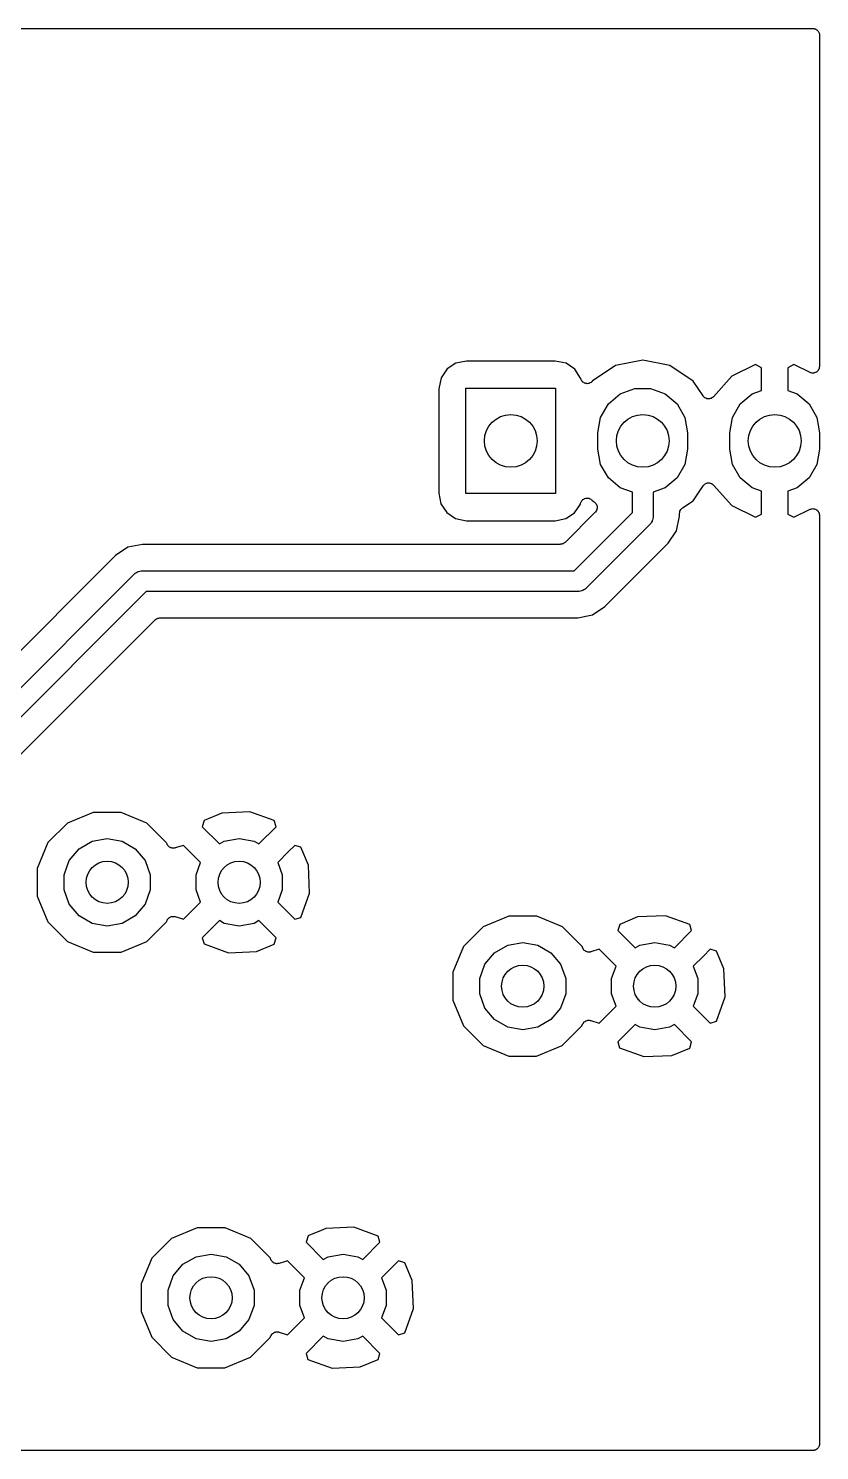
# Model space of a CAD drawing. Extents: x 0.2 to 50.9, y 0.2 to 28.3.
# Drawn here: x 35.71 to 50.94, y 0.56 to 27.94 of the extents above; entities that cross this region are included whole.
import ezdxf

# ---------------------------------------------------------------- set-up
doc = ezdxf.new("R2010")
doc.units = 0
doc.header["$MEASUREMENT"] = 0
doc.layers.add('BLACK', color=7, linetype='CONTINUOUS')

msp = doc.modelspace()

# ---------------------------------------------------------------- linework, layer by layer
at = {"layer": 'Black'}
for p, q in [((2.84744, 27.942), (50.815, 27.942)), ((50.815, 27.942), (50.8259, 27.9401)), ((50.8259, 27.9401), (50.8371, 27.9401)), ((50.8371, 27.9401), (50.8475, 27.9363)), ((50.8475, 27.9363), (50.8584, 27.9343)), ((50.8584, 27.9343), (50.8681, 27.9288)), ((50.8681, 27.9288), (50.8785, 27.925)), ((50.8785, 27.925), (50.887, 27.9178)), ((50.887, 27.9178), (50.8966, 27.9123)), ((50.8966, 27.9123), (50.9038, 27.9038)), ((50.9038, 27.9038), (50.9123, 27.8966)), ((50.9123, 27.8966), (50.9178, 27.887)), ((50.9178, 27.887), (50.925, 27.8785)), ((50.925, 27.8785), (50.9288, 27.8681)), ((50.9288, 27.8681), (50.9343, 27.8584)), ((50.9343, 27.8584), (50.9363, 27.8475)), ((50.9363, 27.8475), (50.9401, 27.8371)), ((50.9401, 27.8371), (50.9401, 27.8259)), ((50.9401, 27.8259), (50.942, 27.815)), ((50.942, 27.815), (50.942, 21.4312)), ((43.7725, 21.3845), (43.6585, 21.2157)), ((43.9431, 21.4966), (43.7725, 21.3845)), ((44.1486, 21.5364), (43.9431, 21.4966)), ((45.851, 21.5364), (44.1486, 21.5364)), ((46.0633, 21.4939), (45.851, 21.5364)), ((46.2321, 21.3799), (46.0633, 21.4939)), ((46.3442, 21.2093), (46.2321, 21.3799)), ((47.0161, 21.4496), (46.5677, 21.1501)), ((47.54, 21.5539), (47.0161, 21.4496)), ((48.0639, 21.4496), (47.54, 21.5539)), ((48.5081, 21.1529), (48.0639, 21.4496)), ((49.7138, 21.4679), (49.2558, 21.2473)), ((49.826, 21.4093), (49.7138, 21.4679)), ((49.826, 20.9689), (49.826, 21.4093)), ((50.4462, 21.4679), (50.334, 21.4093)), ((50.334, 21.4093), (50.334, 20.9689)), ((50.7599, 21.3168), (50.4462, 21.4679)), ((50.9257, 21.3727), (50.9181, 21.357)), ((50.9343, 21.3878), (50.9257, 21.3727)), ((50.9352, 21.3925), (50.9343, 21.3878)), ((50.9373, 21.3968), (50.9352, 21.3925)), ((50.939, 21.4141), (50.9373, 21.3968)), ((50.942, 21.4312), (50.939, 21.4141)), ((43.6585, 21.2157), (43.616, 21.0034)), ((46.3451, 21.2044), (46.3442, 21.2093)), ((46.3512, 21.1887), (46.3451, 21.2044)), ((46.3559, 21.1725), (46.3512, 21.1887)), ((46.359, 21.1682), (46.3559, 21.1725)), ((46.3609, 21.1633), (46.359, 21.1682)), ((46.372, 21.1505), (46.3609, 21.1633)), ((46.382, 21.1369), (46.372, 21.1505)), ((46.3864, 21.134), (46.382, 21.1369)), ((46.3898, 21.13), (46.3864, 21.134)), ((46.4046, 21.1218), (46.3898, 21.13)), ((46.4186, 21.1124), (46.4046, 21.1218)), ((46.4238, 21.1111), (46.4186, 21.1124)), ((46.4284, 21.1086), (46.4238, 21.1111)), ((46.4451, 21.1059), (46.4284, 21.1086)), ((46.4615, 21.1019), (46.4451, 21.1059)), ((46.4667, 21.1025), (46.4615, 21.1019)), ((46.472, 21.1017), (46.4667, 21.1025)), ((46.4885, 21.1049), (46.472, 21.1017)), ((46.5053, 21.1067), (46.4885, 21.1049)), ((46.5101, 21.109), (46.5053, 21.1067)), ((46.5153, 21.1101), (46.5101, 21.109)), ((46.5297, 21.1187), (46.5153, 21.1101)), ((46.5449, 21.1262), (46.5297, 21.1187)), ((46.5485, 21.13), (46.5449, 21.1262)), ((46.5531, 21.1328), (46.5485, 21.13)), ((46.5637, 21.1459), (46.5531, 21.1328)), ((46.5677, 21.1501), (46.5637, 21.1459)), ((48.7009, 20.8644), (48.5081, 21.1529)), ((49.2558, 21.2473), (48.9012, 20.8503)), ((50.7766, 21.3121), (50.7599, 21.3168)), ((50.7929, 21.3061), (50.7766, 21.3121)), ((50.7977, 21.3061), (50.7929, 21.3061)), ((50.8023, 21.3048), (50.7977, 21.3061)), ((50.8197, 21.3061), (50.8023, 21.3048)), ((50.8371, 21.3061), (50.8197, 21.3061)), ((50.8416, 21.3078), (50.8371, 21.3061)), ((50.8463, 21.3081), (50.8416, 21.3078)), ((50.8622, 21.3153), (50.8463, 21.3081)), ((50.8785, 21.3212), (50.8622, 21.3153)), ((50.8822, 21.3243), (50.8785, 21.3212)), ((50.8865, 21.3263), (50.8822, 21.3243)), ((50.899, 21.3384), (50.8865, 21.3263)), ((50.9123, 21.3496), (50.899, 21.3384)), ((50.9147, 21.3537), (50.9123, 21.3496)), ((50.9181, 21.357), (50.9147, 21.3537)), ((43.616, 21.0034), (43.616, 18.9962)), ((44.1364, 18.984), (44.1364, 21.016)), ((44.1364, 21.016), (45.8636, 21.016)), ((45.8636, 21.016), (45.8636, 18.984)), ((46.8784, 20.7114), (47.1082, 20.9042)), ((47.1082, 20.9042), (47.39, 21.0068)), ((47.39, 21.0068), (47.69, 21.0068)), ((47.69, 21.0068), (47.9718, 20.9042)), ((47.9718, 20.9042), (48.2016, 20.7114)), ((48.7043, 20.8608), (48.7009, 20.8644)), ((48.7067, 20.8564), (48.7043, 20.8608)), ((48.7195, 20.8449), (48.7067, 20.8564)), ((48.7314, 20.8325), (48.7195, 20.8449)), ((48.7358, 20.8303), (48.7314, 20.8325)), ((48.7396, 20.827), (48.7358, 20.8303)), ((48.7555, 20.8206), (48.7396, 20.827)), ((48.7709, 20.813), (48.7555, 20.8206)), ((48.7759, 20.8125), (48.7709, 20.813)), ((48.7805, 20.8106), (48.7759, 20.8125)), ((48.8409, 20.8146), (48.8246, 20.8092)), ((48.8576, 20.8187), (48.8409, 20.8146)), ((48.8618, 20.8215), (48.8576, 20.8187)), ((48.8665, 20.823), (48.8618, 20.8215)), ((48.88, 20.8336), (48.8665, 20.823)), ((48.8943, 20.8432), (48.88, 20.8336)), ((48.8972, 20.8472), (48.8943, 20.8432)), ((48.9012, 20.8503), (48.8972, 20.8472)), ((49.4184, 20.7114), (49.6482, 20.9042)), ((49.6482, 20.9042), (49.826, 20.9689)), ((50.334, 20.9689), (50.5118, 20.9042)), ((50.5118, 20.9042), (50.7416, 20.7114)), ((46.7285, 20.4517), (46.8784, 20.7114)), ((48.2016, 20.7114), (48.3515, 20.4517)), ((48.7977, 20.8101), (48.7805, 20.8106)), ((48.8148, 20.8082), (48.7977, 20.8101)), ((48.8196, 20.8094), (48.8148, 20.8082)), ((48.8246, 20.8092), (48.8196, 20.8094)), ((49.2685, 20.4517), (49.4184, 20.7114)), ((50.7416, 20.7114), (50.8915, 20.4517)), ((46.6764, 20.1563), (46.7285, 20.4517)), ((48.3515, 20.4517), (48.4036, 20.1563)), ((49.2164, 20.1563), (49.2685, 20.4517)), ((50.8915, 20.4517), (50.9436, 20.1563)), ((46.6764, 19.8437), (46.6764, 20.1563)), ((48.4036, 20.1563), (48.4036, 19.8437)), ((49.2164, 19.8437), (49.2164, 20.1563)), ((50.9436, 20.1563), (50.9436, 19.8437)), ((46.7285, 19.5484), (46.6764, 19.8437)), ((48.4036, 19.8437), (48.3515, 19.5484)), ((49.2685, 19.5484), (49.2164, 19.8437)), ((50.9436, 19.8437), (50.8915, 19.5484)), ((46.8784, 19.2886), (46.7285, 19.5484)), ((48.3515, 19.5484), (48.2016, 19.2886)), ((49.4184, 19.2886), (49.2685, 19.5484)), ((50.8915, 19.5484), (50.7416, 19.2886)), ((47.1082, 19.0958), (46.8784, 19.2886)), ((48.2016, 19.2886), (47.9718, 19.0958)), ((48.7314, 19.1675), (48.7358, 19.1697)), ((48.7358, 19.1697), (48.7396, 19.173)), ((48.7396, 19.173), (48.7555, 19.1794)), ((48.7555, 19.1794), (48.7709, 19.187)), ((48.7709, 19.187), (48.7759, 19.1875)), ((48.7759, 19.1875), (48.7805, 19.1894)), ((48.7805, 19.1894), (48.7977, 19.1899)), ((48.7977, 19.1899), (48.8148, 19.1918)), ((48.8148, 19.1918), (48.8196, 19.1906)), ((48.8196, 19.1906), (48.8246, 19.1908)), ((48.8246, 19.1908), (48.8409, 19.1854)), ((48.8409, 19.1854), (48.8576, 19.1813)), ((48.8576, 19.1813), (48.8618, 19.1785)), ((48.8618, 19.1785), (48.8665, 19.177)), ((48.8665, 19.177), (48.88, 19.1664)), ((49.6482, 19.0958), (49.4184, 19.2886)), ((50.7416, 19.2886), (50.5118, 19.0958)), ((43.616, 18.9962), (43.6558, 18.7907)), ((45.8636, 18.984), (44.1364, 18.984)), ((46.4281, 18.8933), (46.4444, 18.8958)), ((46.4444, 18.8958), (46.4604, 18.8997)), ((46.4604, 18.8997), (46.4661, 18.8991)), ((46.4661, 18.8991), (46.4717, 18.8999)), ((46.4717, 18.8999), (46.4879, 18.8967)), ((46.4879, 18.8967), (46.5043, 18.8949)), ((47.34, 19.0115), (47.1082, 19.0958)), ((47.34, 18.6228), (47.34, 19.0115)), ((47.9718, 19.0958), (47.74, 19.0115)), ((47.74, 19.0115), (47.74, 18.54)), ((48.5081, 18.8471), (48.7009, 19.1356)), ((48.7009, 19.1356), (48.7043, 19.1392)), ((48.7043, 19.1392), (48.7067, 19.1436)), ((48.7067, 19.1436), (48.7195, 19.1551)), ((48.7195, 19.1551), (48.7314, 19.1675)), ((48.88, 19.1664), (48.8943, 19.1568)), ((48.8943, 19.1568), (48.8972, 19.1528)), ((48.8972, 19.1528), (48.9012, 19.1497)), ((48.9012, 19.1497), (49.2558, 18.7527)), ((49.826, 19.0311), (49.6482, 19.0958)), ((49.826, 18.5907), (49.826, 19.0311)), ((50.5118, 19.0958), (50.334, 19.0311)), ((50.334, 19.0311), (50.334, 18.5907)), ((43.6558, 18.7907), (43.7679, 18.6201)), ((46.6267, 18.628), (46.0439, 18.0452)), ((46.2172, 17.5), (47.34, 18.6228)), ((46.2275, 18.6155), (46.3415, 18.7843)), ((46.3415, 18.7843), (46.3442, 18.7979)), ((46.3442, 18.7979), (46.3502, 18.8133)), ((46.3502, 18.8133), (46.3548, 18.8291)), ((46.3548, 18.8291), (46.3582, 18.8337)), ((46.3582, 18.8337), (46.3602, 18.839)), ((46.3602, 18.839), (46.3711, 18.8514)), ((46.3711, 18.8514), (46.3809, 18.8647)), ((46.3809, 18.8647), (46.3856, 18.8679)), ((46.3856, 18.8679), (46.3894, 18.8721)), ((46.3894, 18.8721), (46.4038, 18.88)), ((46.4038, 18.88), (46.4176, 18.8892)), ((46.4176, 18.8892), (46.4231, 18.8906)), ((46.4231, 18.8906), (46.4281, 18.8933)), ((46.5043, 18.8949), (46.5094, 18.8924)), ((46.5094, 18.8924), (46.5149, 18.8913)), ((46.5149, 18.8913), (46.529, 18.8827)), ((46.529, 18.8827), (46.5438, 18.8754)), ((46.5438, 18.8754), (46.5477, 18.8713)), ((46.5477, 18.8713), (46.5526, 18.8683)), ((46.5526, 18.8683), (46.5629, 18.8554)), ((46.5629, 18.8554), (46.569, 18.8491)), ((46.569, 18.8491), (46.6075, 18.8234)), ((46.6075, 18.8234), (46.6085, 18.8224)), ((46.6085, 18.8224), (46.6098, 18.8218)), ((46.6098, 18.8218), (46.6244, 18.8072)), ((46.6244, 18.8072), (46.6393, 18.7929)), ((46.6275, 18.6291), (46.6267, 18.628)), ((46.6287, 18.63), (46.6275, 18.6291)), ((46.6402, 18.6472), (46.6287, 18.63)), ((46.6393, 18.7929), (46.6399, 18.7916)), ((46.6399, 18.7916), (46.6409, 18.7906)), ((46.652, 18.6641), (46.6402, 18.6472)), ((46.6409, 18.7906), (46.6497, 18.7719)), ((46.6497, 18.7719), (46.6588, 18.7533)), ((46.6524, 18.6655), (46.652, 18.6641)), ((46.6532, 18.6666), (46.6524, 18.6655)), ((46.6581, 18.6867), (46.6532, 18.6666)), ((46.6634, 18.7067), (46.6581, 18.6867)), ((46.6588, 18.7533), (46.659, 18.7519)), ((46.659, 18.7519), (46.6596, 18.7506)), ((46.6596, 18.7506), (46.6614, 18.73)), ((46.6614, 18.73), (46.6636, 18.7095)), ((46.6636, 18.7095), (46.6633, 18.7081)), ((46.6633, 18.7081), (46.6634, 18.7067)), ((48.248, 18.6055), (48.2511, 18.6232)), ((48.2511, 18.6232), (48.2531, 18.641)), ((48.2531, 18.641), (48.2549, 18.6448)), ((48.2549, 18.6448), (48.2557, 18.6489)), ((48.2557, 18.6489), (48.2646, 18.6645)), ((48.2646, 18.6645), (48.2726, 18.6806)), ((48.2726, 18.6806), (48.2756, 18.6835)), ((48.2756, 18.6835), (48.2777, 18.6871)), ((48.2777, 18.6871), (48.2915, 18.6986)), ((48.2915, 18.6986), (48.3044, 18.7111)), ((48.3044, 18.7111), (48.5081, 18.8471)), ((49.2558, 18.7527), (49.7138, 18.5321)), ((50.4462, 18.5321), (50.7599, 18.6832)), ((50.7599, 18.6832), (50.7766, 18.6879)), ((50.7766, 18.6879), (50.7929, 18.6939)), ((50.7929, 18.6939), (50.7977, 18.6939)), ((50.7977, 18.6939), (50.8023, 18.6952)), ((50.8023, 18.6952), (50.8197, 18.6939)), ((50.8197, 18.6939), (50.8371, 18.6939)), ((50.8371, 18.6939), (50.8416, 18.6922)), ((50.8416, 18.6922), (50.8463, 18.6919)), ((50.8463, 18.6919), (50.8622, 18.6847)), ((50.8622, 18.6847), (50.8785, 18.6788)), ((50.8785, 18.6788), (50.8822, 18.6757)), ((50.8822, 18.6757), (50.8865, 18.6737)), ((50.8865, 18.6737), (50.899, 18.6616)), ((50.899, 18.6616), (50.9123, 18.6504)), ((50.9123, 18.6504), (50.9147, 18.6463)), ((50.9147, 18.6463), (50.9181, 18.643)), ((50.9181, 18.643), (50.9256, 18.6273)), ((50.9256, 18.6273), (50.9343, 18.6122)), ((43.7679, 18.6201), (43.9367, 18.5061)), ((43.9367, 18.5061), (44.149, 18.4636)), ((44.149, 18.4636), (45.8514, 18.4636)), ((45.8514, 18.4636), (46.0569, 18.5034)), ((46.0569, 18.5034), (46.2275, 18.6155)), ((47.6814, 18.3986), (46.4414, 17.1586)), ((47.6865, 18.4058), (47.6814, 18.3986)), ((47.6932, 18.4114), (47.6865, 18.4058)), ((47.7063, 18.4341), (47.6932, 18.4114)), ((47.7213, 18.4555), (47.7063, 18.4341)), ((47.7235, 18.464), (47.7213, 18.4555)), ((47.7279, 18.4716), (47.7235, 18.464)), ((47.7325, 18.4973), (47.7279, 18.4716)), ((47.7392, 18.5226), (47.7325, 18.4973)), ((47.74, 18.54), (47.7385, 18.5313)), ((47.7385, 18.5313), (47.7392, 18.5226)), ((48.1918, 18.27), (48.248, 18.5525)), ((48.248, 18.5525), (48.248, 18.6055)), ((49.7138, 18.5321), (49.826, 18.5907)), ((50.334, 18.5907), (50.4462, 18.5321)), ((50.9343, 18.6122), (50.9352, 18.6075)), ((50.9352, 18.6075), (50.9372, 18.6032)), ((50.9372, 18.6032), (50.939, 18.5859)), ((50.939, 18.5859), (50.942, 18.5688)), ((50.942, 18.5688), (50.942, 0.685)), ((48.0318, 18.0305), (48.1918, 18.27)), ((37.63, 17.9518), (37.3905, 17.7918)), ((37.9125, 18.008), (37.63, 17.9518)), ((45.9541, 18.008), (37.9125, 18.008)), ((45.9596, 18.009), (45.9541, 18.008)), ((45.9652, 18.0085), (45.9596, 18.009)), ((45.9812, 18.0128), (45.9652, 18.0085)), ((45.9976, 18.0157), (45.9812, 18.0128)), ((46.0024, 18.0185), (45.9976, 18.0157)), ((46.0078, 18.0199), (46.0024, 18.0185)), ((46.0214, 18.0294), (46.0078, 18.0199)), ((46.0358, 18.0377), (46.0214, 18.0294)), ((46.0394, 18.042), (46.0358, 18.0377)), ((46.0439, 18.0452), (46.0394, 18.042)), ((46.8095, 16.8082), (48.0318, 18.0305)), ((37.3905, 17.7918), (34.3082, 14.7095)), ((34.6586, 14.3414), (37.7586, 17.4414)), ((37.7586, 17.4414), (37.7658, 17.4465)), ((37.7658, 17.4465), (37.7714, 17.4532)), ((37.7714, 17.4532), (37.7941, 17.4663)), ((37.7941, 17.4663), (37.8155, 17.4813)), ((37.8155, 17.4813), (37.824, 17.4835)), ((37.824, 17.4835), (37.8316, 17.4879)), ((37.8316, 17.4879), (37.8573, 17.4925)), ((37.8573, 17.4925), (37.8826, 17.4992)), ((37.8826, 17.4992), (37.8913, 17.4985)), ((37.8913, 17.4985), (37.9, 17.5)), ((37.9, 17.5), (46.2172, 17.5)), ((37.9828, 17.1), (35, 14.1172)), ((46.3, 17.1), (37.9828, 17.1)), ((46.3087, 17.1015), (46.3, 17.1)), ((46.3174, 17.1008), (46.3087, 17.1015)), ((46.3427, 17.1075), (46.3174, 17.1008)), ((46.3684, 17.1121), (46.3427, 17.1075)), ((46.376, 17.1165), (46.3684, 17.1121)), ((46.3845, 17.1187), (46.376, 17.1165)), ((46.4059, 17.1337), (46.3845, 17.1187)), ((46.4286, 17.1468), (46.4059, 17.1337)), ((46.4342, 17.1535), (46.4286, 17.1468)), ((46.4414, 17.1586), (46.4342, 17.1535)), ((46.57, 16.6482), (46.8095, 16.8082)), ((35.5452, 13.9439), (38.1561, 16.5548)), ((38.1561, 16.5548), (38.1606, 16.558)), ((38.1606, 16.558), (38.1642, 16.5623)), ((38.1642, 16.5623), (38.1786, 16.5706)), ((38.1786, 16.5706), (38.1922, 16.5801)), ((38.1922, 16.5801), (38.1976, 16.5815)), ((38.1976, 16.5815), (38.2024, 16.5843)), ((38.2024, 16.5843), (38.2188, 16.5872)), ((38.2188, 16.5872), (38.2348, 16.5915)), ((38.2348, 16.5915), (38.2404, 16.591)), ((38.2404, 16.591), (38.2459, 16.592)), ((38.2459, 16.592), (46.2875, 16.592)), ((46.2875, 16.592), (46.57, 16.6482)), ((36.4684, 12.6419), (36.0894, 12.2636)), ((36.9634, 12.8464), (36.4684, 12.6419)), ((37.499, 12.846), (36.9634, 12.8464)), ((37.9936, 12.6406), (37.499, 12.846)), ((38.3719, 12.2616), (37.9936, 12.6406)), ((39.0963, 12.6908), (39.0585, 12.5707)), ((39.4385, 12.8325), (39.0963, 12.6908)), ((39.9764, 12.857), (39.4385, 12.8325)), ((40.4447, 12.6874), (39.9764, 12.857)), ((40.4815, 12.5707), (40.4447, 12.6874)), ((36.9422, 12.2907), (37.23, 12.3414)), ((37.23, 12.3414), (37.5178, 12.2907)), ((39.0585, 12.5707), (39.3911, 12.2381)), ((39.4822, 12.2907), (39.77, 12.3414)), ((39.77, 12.3414), (40.0578, 12.2907)), ((40.1489, 12.2381), (40.4815, 12.5707)), ((36.0894, 12.2636), (35.884, 11.769)), ((36.5013, 11.9207), (36.6892, 12.1446)), ((36.6892, 12.1446), (36.9422, 12.2907)), ((37.5178, 12.2907), (37.7708, 12.1446)), ((37.7708, 12.1446), (37.9587, 11.9207)), ((38.3835, 12.2336), (38.3719, 12.2616)), ((38.3865, 12.2289), (38.3835, 12.2336)), ((38.3882, 12.2235), (38.3865, 12.2289)), ((38.3982, 12.2104), (38.3882, 12.2235)), ((38.4071, 12.1964), (38.3982, 12.2104)), ((38.4116, 12.193), (38.4071, 12.1964)), ((38.415, 12.1885), (38.4116, 12.193)), ((38.429, 12.1796), (38.415, 12.1885)), ((38.4421, 12.1695), (38.429, 12.1796)), ((38.4475, 12.1678), (38.4421, 12.1695)), ((38.4522, 12.1648), (38.4475, 12.1678)), ((38.4684, 12.1612), (38.4522, 12.1648)), ((38.4841, 12.1562), (38.4684, 12.1612)), ((38.4898, 12.1565), (38.4841, 12.1562)), ((38.4953, 12.1553), (38.4898, 12.1565)), ((38.5117, 12.1574), (38.4953, 12.1553)), ((38.5282, 12.1581), (38.5117, 12.1574)), ((38.5334, 12.1603), (38.5282, 12.1581)), ((38.539, 12.161), (38.5334, 12.1603)), ((38.6993, 12.2115), (38.539, 12.161)), ((39.0277, 11.8831), (38.6993, 12.2115)), ((39.3911, 12.2381), (39.4822, 12.2907)), ((40.0578, 12.2907), (40.1489, 12.2381)), ((40.7156, 12.0864), (40.5123, 11.8831)), ((40.8407, 12.2115), (40.7156, 12.0864)), ((40.7156, 12.0864), (40.7156, 12.0864)), ((40.7156, 12.0864), (40.7156, 12.0864)), ((40.9608, 12.1737), (40.8407, 12.2115)), ((41.1025, 11.8316), (40.9608, 12.1737)), ((36.4014, 11.6461), (36.5013, 11.9207)), ((37.9587, 11.9207), (38.0586, 11.6461)), ((38.9414, 11.6461), (39.0277, 11.8831)), ((40.5123, 11.8831), (40.5986, 11.6461)), ((41.127, 11.2936), (41.1025, 11.8316)), ((35.884, 11.769), (35.8836, 11.2334)), ((36.4014, 11.3539), (36.4014, 11.6461)), ((38.0586, 11.6461), (38.0586, 11.3539)), ((38.9414, 11.3539), (38.9414, 11.6461)), ((40.5986, 11.6461), (40.5986, 11.3539)), ((35.8836, 11.2334), (36.0881, 10.7384)), ((36.5013, 11.0793), (36.4014, 11.3539)), ((38.0586, 11.3539), (37.9587, 11.0793)), ((39.0277, 11.1169), (38.9414, 11.3539)), ((40.5986, 11.3539), (40.5123, 11.1169)), ((40.9574, 10.8253), (41.127, 11.2936)), ((36.6892, 10.8554), (36.5013, 11.0793)), ((37.9587, 11.0793), (37.7708, 10.8554)), ((38.6993, 10.7885), (39.0277, 11.1169)), ((40.5123, 11.1169), (40.8407, 10.7885)), ((36.0881, 10.7384), (36.4664, 10.3594)), ((36.9422, 10.7093), (36.6892, 10.8554)), ((37.23, 10.6586), (36.9422, 10.7093)), ((37.5178, 10.7093), (37.23, 10.6586)), ((37.7708, 10.8554), (37.5178, 10.7093)), ((37.9916, 10.3581), (38.3706, 10.7364)), ((38.3706, 10.7364), (38.3832, 10.7667)), ((38.3832, 10.7667), (38.3861, 10.7714)), ((38.3861, 10.7714), (38.3878, 10.7766)), ((38.3878, 10.7766), (38.3979, 10.7898)), ((38.3979, 10.7898), (38.4069, 10.8039)), ((38.4069, 10.8039), (38.4113, 10.8072)), ((38.4113, 10.8072), (38.4146, 10.8116)), ((38.4146, 10.8116), (38.4287, 10.8206)), ((38.4287, 10.8206), (38.4419, 10.8307)), ((38.4419, 10.8307), (38.4472, 10.8324)), ((38.4472, 10.8324), (38.4518, 10.8353)), ((38.4518, 10.8353), (38.4681, 10.8389)), ((38.4681, 10.8389), (38.484, 10.8439)), ((38.484, 10.8439), (38.4895, 10.8437)), ((38.4895, 10.8437), (38.4949, 10.8449)), ((38.4949, 10.8449), (38.5114, 10.8427)), ((38.5114, 10.8427), (38.528, 10.842)), ((38.528, 10.842), (38.5331, 10.8398)), ((38.5331, 10.8398), (38.5386, 10.8391)), ((38.5386, 10.8391), (38.6993, 10.7885)), ((39.3911, 10.7619), (39.0585, 10.4293)), ((39.4822, 10.7093), (39.3911, 10.7619)), ((39.77, 10.6586), (39.4822, 10.7093)), ((40.0578, 10.7093), (39.77, 10.6586)), ((40.1489, 10.7619), (40.0578, 10.7093)), ((40.4815, 10.4293), (40.1489, 10.7619)), ((40.8407, 10.7885), (40.9574, 10.8253)), ((44.9634, 10.8464), (44.4684, 10.6419)), ((45.499, 10.846), (44.9634, 10.8464)), ((45.9936, 10.6406), (45.499, 10.846)), ((47.0963, 10.6908), (47.0585, 10.5707)), ((47.4385, 10.8325), (47.0963, 10.6908)), ((47.9764, 10.857), (47.4385, 10.8325)), ((48.4447, 10.6874), (47.9764, 10.857)), ((48.4815, 10.5707), (48.4447, 10.6874)), ((39.0585, 10.4293), (39.0953, 10.3126)), ((40.4437, 10.3092), (40.4815, 10.4293)), ((40.4815, 10.4293), (40.4815, 10.4293)), ((44.4684, 10.6419), (44.0894, 10.2636)), ((46.3719, 10.2616), (45.9936, 10.6406)), ((47.0585, 10.5707), (47.3911, 10.2381)), ((48.1489, 10.2381), (48.4815, 10.5707)), ((36.4664, 10.3594), (36.961, 10.154)), ((36.961, 10.154), (37.4966, 10.1536)), ((37.4966, 10.1536), (37.9916, 10.3581)), ((39.0953, 10.3126), (39.5636, 10.143)), ((39.5636, 10.143), (40.1015, 10.1675)), ((40.1015, 10.1675), (40.4437, 10.3092)), ((44.0894, 10.2636), (43.884, 9.76895)), ((44.5013, 9.9207), (44.6892, 10.1446)), ((44.6892, 10.1446), (44.9422, 10.2907)), ((44.9422, 10.2907), (45.23, 10.3414)), ((45.23, 10.3414), (45.5178, 10.2907)), ((45.5178, 10.2907), (45.7708, 10.1446)), ((45.7708, 10.1446), (45.9587, 9.9207)), ((46.3835, 10.2336), (46.3719, 10.2616)), ((46.3865, 10.2289), (46.3835, 10.2336)), ((46.3882, 10.2235), (46.3865, 10.2289)), ((46.3982, 10.2104), (46.3882, 10.2235)), ((46.4071, 10.1964), (46.3982, 10.2104)), ((46.4116, 10.193), (46.4071, 10.1964)), ((46.415, 10.1885), (46.4116, 10.193)), ((46.429, 10.1796), (46.415, 10.1885)), ((46.4421, 10.1695), (46.429, 10.1796)), ((46.4475, 10.1678), (46.4421, 10.1695)), ((46.4522, 10.1648), (46.4475, 10.1678)), ((46.4684, 10.1612), (46.4522, 10.1648)), ((46.4841, 10.1562), (46.4684, 10.1612)), ((46.4898, 10.1565), (46.4841, 10.1562)), ((46.4953, 10.1553), (46.4898, 10.1565)), ((46.5117, 10.1574), (46.4953, 10.1553)), ((46.5282, 10.1581), (46.5117, 10.1574)), ((46.5334, 10.1603), (46.5282, 10.1581)), ((46.539, 10.161), (46.5334, 10.1603)), ((46.6993, 10.2115), (46.539, 10.161)), ((47.0277, 9.88314), (46.6993, 10.2115)), ((47.3911, 10.2381), (47.4822, 10.2907)), ((47.4822, 10.2907), (47.77, 10.3414)), ((47.77, 10.3414), (48.0578, 10.2907)), ((48.0578, 10.2907), (48.1489, 10.2381)), ((48.8407, 10.2115), (48.7156, 10.0864)), ((48.9608, 10.1737), (48.8407, 10.2115)), ((49.1025, 9.83155), (48.9608, 10.1737)), ((44.4014, 9.64611), (44.5013, 9.9207)), ((45.9587, 9.9207), (46.0586, 9.64611)), ((46.9414, 9.64611), (47.0277, 9.88314)), ((48.7156, 10.0864), (48.5123, 9.88314)), ((48.5123, 9.88314), (48.5986, 9.64611)), ((48.7156, 10.0864), (48.7156, 10.0864)), ((48.7156, 10.0864), (48.7156, 10.0864)), ((43.884, 9.76895), (43.8836, 9.2334)), ((44.4014, 9.35389), (44.4014, 9.64611)), ((46.0586, 9.64611), (46.0586, 9.35389)), ((46.9414, 9.35389), (46.9414, 9.64611)), ((48.5986, 9.64611), (48.5986, 9.35389)), ((49.127, 9.29357), (49.1025, 9.83155)), ((44.5013, 9.0793), (44.4014, 9.35389)), ((46.0586, 9.35389), (45.9587, 9.0793)), ((47.0277, 9.11686), (46.9414, 9.35389)), ((48.5986, 9.35389), (48.5123, 9.11686)), ((43.8836, 9.2334), (44.0881, 8.73844)), ((44.6892, 8.85545), (44.5013, 9.0793)), ((45.9587, 9.0793), (45.7708, 8.85545)), ((46.6993, 8.78848), (47.0277, 9.11686)), ((48.5123, 9.11686), (48.8407, 8.78848)), ((48.9574, 8.82527), (49.127, 9.29357)), ((44.9422, 8.70934), (44.6892, 8.85545)), ((45.7708, 8.85545), (45.5178, 8.70934)), ((46.3706, 8.73644), (46.3832, 8.7667)), ((46.3832, 8.7667), (46.3861, 8.77136)), ((46.3861, 8.77136), (46.3878, 8.77663)), ((46.3878, 8.77663), (46.3979, 8.78984)), ((46.3979, 8.78984), (46.4069, 8.80388)), ((46.4069, 8.80388), (46.4113, 8.80724)), ((46.4113, 8.80724), (46.4146, 8.81162)), ((46.4146, 8.81162), (46.4287, 8.82057)), ((46.4287, 8.82057), (46.4419, 8.8307)), ((46.4419, 8.8307), (46.4472, 8.83236)), ((46.4472, 8.83236), (46.4518, 8.83533)), ((46.4518, 8.83533), (46.4681, 8.83893)), ((46.4681, 8.83893), (46.484, 8.84392)), ((46.484, 8.84392), (46.4895, 8.84368)), ((46.4895, 8.84368), (46.4949, 8.84488)), ((46.4949, 8.84488), (46.5114, 8.8427)), ((46.5114, 8.8427), (46.528, 8.84196)), ((46.528, 8.84196), (46.5331, 8.83984)), ((46.5331, 8.83984), (46.5386, 8.83912)), ((46.5386, 8.83912), (46.6993, 8.78848)), ((48.8407, 8.78848), (48.9574, 8.82527)), ((44.0881, 8.73844), (44.4664, 8.35941)), ((45.23, 8.6586), (44.9422, 8.70934)), ((45.5178, 8.70934), (45.23, 8.6586)), ((45.9916, 8.35808), (46.3706, 8.73644)), ((47.3911, 8.76193), (47.0585, 8.42927)), ((47.4822, 8.70934), (47.3911, 8.76193)), ((47.77, 8.6586), (47.4822, 8.70934)), ((48.0578, 8.70934), (47.77, 8.6586)), ((48.1489, 8.76193), (48.0578, 8.70934)), ((48.4815, 8.42927), (48.1489, 8.76193)), ((44.4664, 8.35941), (44.961, 8.15403)), ((45.4966, 8.15357), (45.9916, 8.35808)), ((47.0585, 8.42927), (47.0953, 8.31256)), ((47.0953, 8.31256), (47.5636, 8.14304)), ((48.1015, 8.16747), (48.4437, 8.30918)), ((48.4437, 8.30918), (48.4815, 8.42927)), ((48.4815, 8.42927), (48.4815, 8.42927)), ((44.961, 8.15403), (45.4966, 8.15357)), ((47.5636, 8.14304), (48.1015, 8.16747)), ((38.9634, 4.84643), (38.4684, 4.64192)), ((39.0277, 4.84638), (38.9634, 4.84643)), ((39.499, 4.84597), (39.0277, 4.84638)), ((39.9936, 4.64059), (39.499, 4.84597)), ((41.0963, 4.69082), (41.0585, 4.57073)), ((41.127, 4.70351), (41.0963, 4.69082)), ((41.3036, 4.77666), (41.127, 4.70351)), ((41.4385, 4.83253), (41.3036, 4.77667)), ((41.3036, 4.77667), (41.3036, 4.77667)), ((41.3036, 4.77667), (41.3036, 4.77666)), ((41.9764, 4.85696), (41.4385, 4.83253)), ((42.4447, 4.68744), (41.9764, 4.85696)), ((42.4815, 4.57073), (42.4447, 4.68744)), ((38.4684, 4.64192), (38.0894, 4.26356)), ((40.3719, 4.26157), (39.9936, 4.64059)), ((41.0585, 4.57073), (41.3911, 4.23807)), ((42.1489, 4.23807), (42.4815, 4.57073)), ((38.0894, 4.26356), (37.884, 3.76895)), ((38.5013, 3.9207), (38.6892, 4.14455)), ((38.6892, 4.14455), (38.9422, 4.29066)), ((38.9422, 4.29066), (39.23, 4.3414)), ((39.23, 4.3414), (39.5178, 4.29066)), ((39.5178, 4.29066), (39.7708, 4.14455)), ((39.7708, 4.14455), (39.9587, 3.9207)), ((40.3835, 4.23363), (40.3719, 4.26157)), ((40.3865, 4.22888), (40.3835, 4.23363)), ((40.3882, 4.2235), (40.3865, 4.22888)), ((40.3983, 4.21037), (40.3882, 4.2235)), ((40.4071, 4.19641), (40.3983, 4.21037)), ((40.4116, 4.19298), (40.4071, 4.19641)), ((40.415, 4.1885), (40.4116, 4.19298)), ((40.429, 4.17961), (40.415, 4.1885)), ((40.4421, 4.16953), (40.429, 4.17961)), ((40.4475, 4.16783), (40.4421, 4.16953)), ((40.4522, 4.1648), (40.4475, 4.16783)), ((40.4684, 4.16122), (40.4522, 4.1648)), ((40.4815, 4.15706), (40.4684, 4.16122)), ((40.4841, 4.15623), (40.4815, 4.15706)), ((40.4898, 4.15647), (40.4841, 4.15623)), ((40.4953, 4.15525), (40.4898, 4.15647)), ((40.5117, 4.15741), (40.4953, 4.15525)), ((40.5282, 4.15812), (40.5117, 4.15741)), ((40.5334, 4.16027), (40.5282, 4.15812)), ((40.539, 4.16101), (40.5334, 4.16027)), ((40.664, 4.2004), (40.539, 4.16101)), ((40.6993, 4.21152), (40.664, 4.2004)), ((40.664, 4.2004), (40.664, 4.2004)), ((40.664, 4.2004), (40.664, 4.2004)), ((41.0277, 3.88314), (40.6993, 4.21152)), ((41.3911, 4.23807), (41.4822, 4.29066)), ((41.4822, 4.29066), (41.77, 4.3414)), ((41.77, 4.3414), (42.0578, 4.29066)), ((42.0578, 4.29066), (42.1489, 4.23807)), ((42.8407, 4.21152), (42.7156, 4.0864)), ((42.9608, 4.17366), (42.8407, 4.21152)), ((43.1025, 3.83155), (42.9608, 4.17366)), ((38.4014, 3.64611), (38.5013, 3.9207)), ((39.9587, 3.9207), (40.0586, 3.64611)), ((40.9414, 3.64611), (41.0277, 3.88314)), ((42.7156, 4.0864), (42.5123, 3.88314)), ((42.5123, 3.88314), (42.5986, 3.64611)), ((42.7156, 4.0864), (42.7156, 4.0864)), ((42.7156, 4.0864), (42.7156, 4.0864)), ((37.884, 3.76895), (37.8836, 3.2334)), ((38.4014, 3.35389), (38.4014, 3.64611)), ((40.0586, 3.64611), (40.0586, 3.35389)), ((40.9414, 3.35389), (40.9414, 3.64611)), ((42.5986, 3.64611), (42.5986, 3.35389)), ((43.127, 3.29357), (43.1025, 3.83155)), ((38.5013, 3.0793), (38.4014, 3.35389)), ((40.0586, 3.35389), (39.9587, 3.0793)), ((41.0277, 3.11686), (40.9414, 3.35389)), ((42.5986, 3.35389), (42.5123, 3.11686)), ((42.9574, 2.82527), (43.127, 3.29357)), ((37.8836, 3.2334), (38.0881, 2.73844)), ((38.6892, 2.85545), (38.5013, 3.0793)), ((39.9587, 3.0793), (39.7708, 2.85545)), ((40.6993, 2.78848), (41.0277, 3.11686)), ((42.5123, 3.11686), (42.8407, 2.78848)), ((38.0881, 2.73844), (38.4664, 2.35941)), ((38.9422, 2.70934), (38.6892, 2.85545)), ((39.7708, 2.85545), (39.5178, 2.70934)), ((40.3706, 2.73644), (40.3832, 2.7667)), ((40.3832, 2.7667), (40.3861, 2.77136)), ((40.3861, 2.77136), (40.3878, 2.77663)), ((40.3878, 2.77663), (40.3979, 2.78984)), ((40.3979, 2.78984), (40.4069, 2.80388)), ((40.4069, 2.80388), (40.4113, 2.80724)), ((40.4113, 2.80724), (40.4146, 2.81162)), ((40.4146, 2.81162), (40.4287, 2.82057)), ((40.4287, 2.82057), (40.4419, 2.8307)), ((40.4419, 2.8307), (40.4472, 2.83236)), ((40.4472, 2.83236), (40.4518, 2.83533)), ((40.4518, 2.83533), (40.4681, 2.83893)), ((40.4681, 2.83893), (40.484, 2.84392)), ((40.484, 2.84392), (40.4895, 2.84368)), ((40.4895, 2.84368), (40.4949, 2.84488)), ((40.4949, 2.84488), (40.5114, 2.8427)), ((40.5114, 2.8427), (40.528, 2.84196)), ((40.528, 2.84196), (40.5331, 2.83984)), ((40.5331, 2.83984), (40.5386, 2.83912)), ((40.5386, 2.83912), (40.6993, 2.78848)), ((41.3911, 2.76193), (41.0585, 2.42927)), ((41.4822, 2.70934), (41.3911, 2.76193)), ((42.1489, 2.76193), (42.0578, 2.70934)), ((42.4815, 2.42927), (42.1489, 2.76193)), ((42.8407, 2.78848), (42.9574, 2.82527)), ((39.23, 2.6586), (38.9422, 2.70934)), ((39.5178, 2.70934), (39.23, 2.6586)), ((39.9916, 2.35808), (40.3706, 2.73644)), ((41.77, 2.6586), (41.4822, 2.70934)), ((42.0578, 2.70934), (41.77, 2.6586)), ((38.4664, 2.35941), (38.961, 2.15403)), ((39.4966, 2.15357), (39.9916, 2.35808)), ((41.0585, 2.42927), (41.0953, 2.31256)), ((41.0953, 2.31256), (41.5636, 2.14304)), ((42.1015, 2.16747), (42.4437, 2.30918)), ((42.4437, 2.30918), (42.4815, 2.42927)), ((42.4815, 2.42927), (42.4815, 2.42927)), ((38.961, 2.15403), (39.4966, 2.15357)), ((41.5636, 2.14304), (42.1015, 2.16747)), ((50.815, 0.558), (29.2659, 0.558)), ((50.8259, 0.559929), (50.815, 0.558)), ((50.8371, 0.559929), (50.8259, 0.559929)), ((50.8475, 0.56373), (50.8371, 0.559929)), ((50.8584, 0.565659), (50.8475, 0.56373)), ((50.8681, 0.571216), (50.8584, 0.565659)), ((50.8785, 0.575015), (50.8681, 0.571216)), ((50.887, 0.582156), (50.8785, 0.575015)), ((50.8966, 0.587712), (50.887, 0.582156)), ((50.9038, 0.596224), (50.8966, 0.587712)), ((50.9123, 0.603366), (50.9038, 0.596224)), ((50.9178, 0.612991), (50.9123, 0.603366)), ((50.925, 0.6215), (50.9178, 0.612991)), ((50.9288, 0.63194), (50.925, 0.6215)), ((50.9343, 0.641563), (50.9288, 0.63194)), ((50.9363, 0.652506), (50.9343, 0.641563)), ((50.9401, 0.662947), (50.9363, 0.652506)), ((50.942, 0.685), (50.9401, 0.67406)), ((50.9401, 0.67406), (50.9401, 0.662947))]:
    msp.add_line(p, q, dxfattribs=at)
for centre, radius in [((45, 20), 0.508), ((47.54, 20), 0.508), ((50.08, 20), 0.508), ((37.23, 11.5), 0.4064), ((39.77, 11.5), 0.4064), ((45.23, 9.5), 0.4064), ((47.77, 9.5), 0.4064), ((39.23, 3.5), 0.4064), ((41.77, 3.5), 0.4064)]:
    msp.add_circle(centre, radius, dxfattribs=at)

doc.saveas('drawing.dxf')
